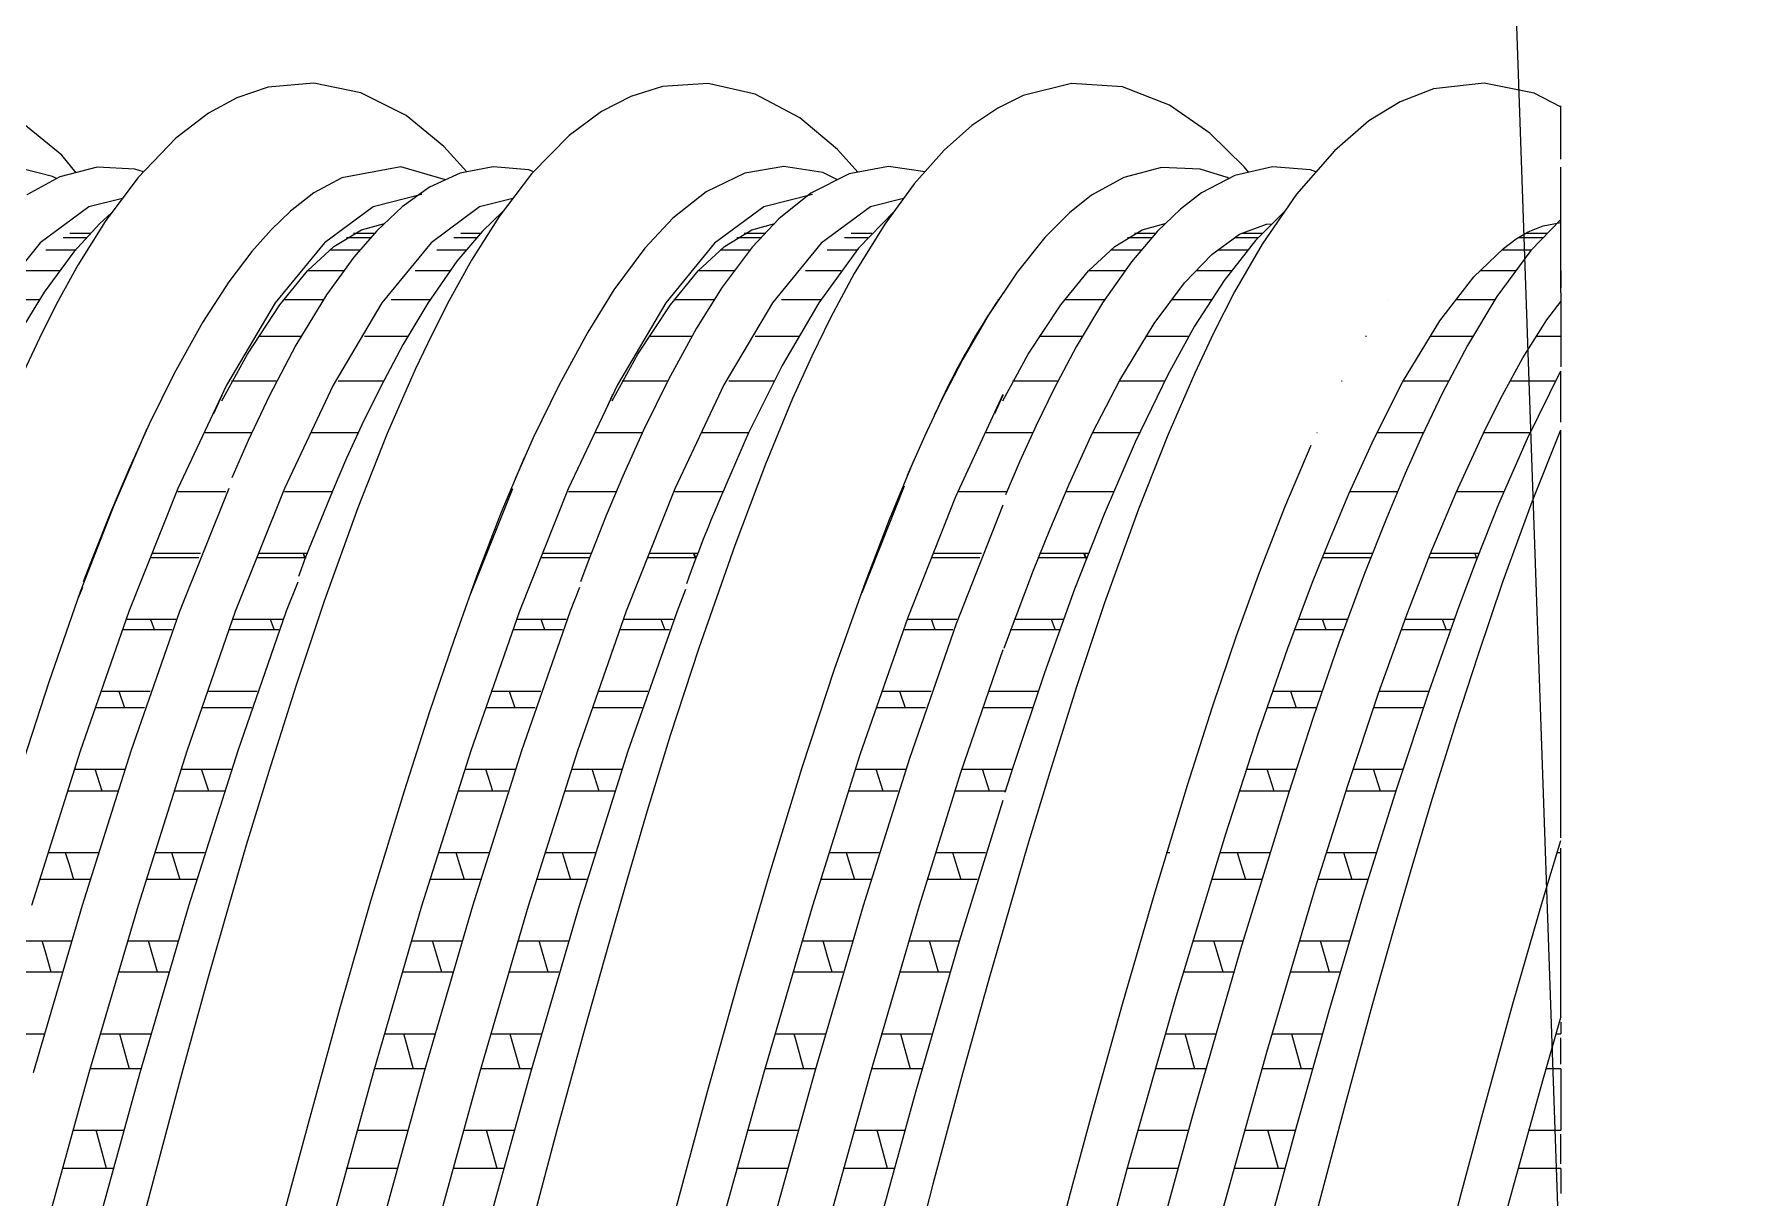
# Model space of a CAD drawing. Header units: millimetres. Extents: x 4229 to 8429, y -1187 to 1783.
# Drawn here: x 6172.61 to 6204.06, y -388.76 to -367.42 of the extents above; entities that cross this region are included whole.
import ezdxf

# ---------------------------------------------------------------- set-up
doc = ezdxf.new("R2010")
doc.units = ezdxf.units.MM

msp = doc.modelspace()

# ---------------------------------------------------------------- linework, layer by layer
at = {"linetype": 'Continuous', "lineweight": 5}
for p, q in [((6204.062, -489.592), (6198.134, -319.838)), ((6177.731, -368.316), (6176.894, -368.391)), ((6178.598, -368.491), (6177.731, -368.316)), ((6184.962, -368.321), (6184.124, -368.377)), ((6185.824, -368.516), (6184.962, -368.321)), ((6191.624, -368.325), (6190.743, -368.542)), ((6192.561, -368.386), (6191.624, -368.325)), ((6199.192, -368.315), (6198.266, -368.419)), ((6200.111, -368.501), (6199.192, -368.315)), ((6176.324, -368.582), (6175.801, -368.866)), ((6176.894, -368.391), (6176.324, -368.582)), ((6179.425, -368.911), (6178.598, -368.491)), ((6183.544, -368.559), (6183.009, -368.837)), ((6184.124, -368.377), (6183.544, -368.559)), ((6186.643, -368.953), (6185.824, -368.516)), ((6190.743, -368.542), (6190.274, -368.772)), ((6193.425, -368.717), (6192.561, -368.386)), ((6198.266, -368.419), (6197.654, -368.656)), ((6200.591, -368.75), (6200.111, -368.501)), ((6173.11, -369.635), (6172.083, -368.8)), ((6175.801, -368.866), (6175.205, -369.323)), ((6180.116, -369.476), (6179.425, -368.911)), ((6183.009, -368.837), (6182.416, -369.277)), ((6187.334, -369.53), (6186.643, -368.953)), ((6190.274, -368.772), (6189.798, -369.094)), ((6194.164, -369.23), (6193.425, -368.717)), ((6197.654, -368.656), (6197.079, -369.009)), ((6200.596, -369.712), (6200.596, -368.732)), ((6189.798, -369.094), (6189.289, -369.546)), ((6194.794, -369.849), (6194.164, -369.23)), ((6197.079, -369.009), (6196.446, -369.554)), ((6175.205, -369.323), (6174.505, -370.053)), ((6180.539, -369.944), (6180.116, -369.476)), ((6182.416, -369.277), (6181.725, -369.979)), ((6187.708, -369.95), (6187.334, -369.53)), ((6189.289, -369.546), (6188.744, -370.16)), ((6196.446, -369.554), (6195.754, -370.349)), ((6172.942, -370.026), (6172.266, -369.858)), ((6173.758, -369.859), (6173.073, -370.035)), ((6173.373, -369.958), (6173.11, -369.635)), ((6174.453, -369.892), (6173.758, -369.859)), ((6174.609, -369.945), (6174.453, -369.892)), ((6179.326, -369.85), (6178.247, -370.049)), ((6180.146, -370.091), (6179.326, -369.85)), ((6181.024, -369.85), (6180.415, -369.968)), ((6181.678, -369.907), (6181.024, -369.85)), ((6186.352, -369.847), (6185.636, -369.965)), ((6187.068, -369.957), (6186.352, -369.847)), ((6188.268, -369.847), (6187.551, -369.978)), ((6188.94, -369.939), (6188.268, -369.847)), ((6193.276, -369.861), (6192.584, -370.043)), ((6193.985, -369.892), (6193.276, -369.861)), ((6194.48, -370.048), (6193.985, -369.892)), ((6195.312, -369.853), (6194.622, -370.01)), ((6194.876, -369.952), (6194.794, -369.849)), ((6196.007, -369.907), (6195.312, -369.853)), ((6200.596, -370.459), (6200.596, -369.856)), ((6173.073, -370.035), (6172.473, -370.363)), ((6173.014, -370.067), (6172.942, -370.026)), ((6174.505, -370.053), (6173.907, -370.853)), ((6178.247, -370.049), (6177.735, -370.33)), ((6180.415, -369.968), (6179.857, -370.225)), ((6181.725, -369.979), (6181.131, -370.763)), ((6181.764, -369.94), (6181.678, -369.907)), ((6185.636, -369.965), (6184.925, -370.311)), ((6187.551, -369.978), (6186.845, -370.334)), ((6187.338, -370.086), (6187.068, -369.957)), ((6188.744, -370.16), (6188.204, -370.9)), ((6192.584, -370.043), (6191.994, -370.371)), ((6194.622, -370.01), (6194.013, -370.327)), ((6194.514, -370.066), (6194.48, -370.048)), ((6196.107, -369.944), (6196.007, -369.907)), ((6174.224, -370.429), (6173.607, -370.582)), ((6177.735, -370.33), (6177.303, -370.664)), ((6179.71, -370.358), (6178.819, -370.581)), ((6179.857, -370.225), (6179.354, -370.582)), ((6179.712, -370.359), (6179.71, -370.358)), ((6181.384, -370.428), (6180.773, -370.581)), ((6184.925, -370.311), (6184.318, -370.793)), ((6186.876, -370.358), (6185.985, -370.581)), ((6186.845, -370.334), (6186.259, -370.805)), ((6188.548, -370.429), (6187.939, -370.581)), ((6191.994, -370.371), (6191.59, -370.692)), ((6194.013, -370.327), (6193.622, -370.624)), ((6195.754, -370.349), (6195.122, -371.271)), ((6200.596, -370.869), (6200.596, -370.459)), ((6173.607, -370.582), (6172.716, -371.247)), ((6174.024, -370.696), (6173.807, -370.89)), ((6177.303, -370.664), (6176.95, -371.003)), ((6178.819, -370.581), (6177.928, -371.246)), ((6179.354, -370.582), (6178.886, -371.021)), ((6180.773, -370.581), (6179.882, -371.246)), ((6181.131, -370.763), (6180.627, -371.563)), ((6181.195, -370.677), (6180.828, -371.03)), ((6184.318, -370.793), (6183.803, -371.343)), ((6185.985, -370.581), (6185.082, -371.248)), ((6186.259, -370.805), (6185.772, -371.325)), ((6187.939, -370.581), (6187.036, -371.248)), ((6188.374, -370.667), (6187.719, -371.342)), ((6191.59, -370.692), (6191.138, -371.149)), ((6193.622, -370.624), (6193.201, -371.03)), ((6195.529, -370.67), (6195.001, -371.199)), ((6195.54, -370.661), (6195.529, -370.67)), ((6200.597, -370.817), (6200.049, -371.387)), ((6200.596, -372.159), (6200.596, -370.816)), ((6173.564, -371.151), (6173.137, -371.151)), ((6173.64, -371.074), (6173.26, -371.074)), ((6173.807, -370.89), (6173.334, -371.412)), ((6173.907, -370.853), (6173.407, -371.652)), ((6176.95, -371.003), (6176.594, -371.405)), ((6178.102, -371.31), (6178.605, -371.004)), ((6178.788, -371.151), (6178.332, -371.151)), ((6178.779, -371.151), (6178.364, -371.151)), ((6178.861, -371.074), (6178.463, -371.074)), ((6178.886, -371.021), (6178.466, -371.507)), ((6178.844, -371.074), (6178.489, -371.074)), ((6178.605, -371.004), (6179.026, -370.89)), ((6180.73, -371.151), (6180.303, -371.151)), ((6180.828, -371.03), (6180.357, -371.583)), ((6180.806, -371.074), (6180.426, -371.074)), ((6185.263, -371.31), (6185.766, -371.004)), ((6185.948, -371.151), (6185.492, -371.151)), ((6185.94, -371.151), (6185.524, -371.151)), ((6186.022, -371.074), (6185.624, -371.074)), ((6186.004, -371.074), (6185.65, -371.074)), ((6185.766, -371.004), (6186.187, -370.89)), ((6187.89, -371.151), (6187.464, -371.151)), ((6187.967, -371.074), (6187.586, -371.074)), ((6188.204, -370.9), (6187.644, -371.809)), ((6191.138, -371.149), (6190.629, -371.782)), ((6192.422, -371.31), (6192.925, -371.004)), ((6193.107, -371.151), (6192.651, -371.151)), ((6193.099, -371.151), (6192.683, -371.151)), ((6193.201, -371.03), (6192.725, -371.594)), ((6193.181, -371.074), (6192.783, -371.074)), ((6193.164, -371.074), (6192.809, -371.074)), ((6192.925, -371.004), (6193.346, -370.89)), ((6194.201, -371.456), (6194.709, -371.088)), ((6195.049, -371.151), (6194.623, -371.151)), ((6194.709, -371.088), (6195.2, -370.9)), ((6195.126, -371.074), (6194.745, -371.074)), ((6195.2, -370.9), (6195.304, -370.895)), ((6199.782, -371.173), (6200.002, -371.045)), ((6200.276, -371.151), (6199.82, -371.151)), ((6200.349, -371.074), (6199.951, -371.074)), ((6200.002, -371.045), (6200.273, -370.934)), ((6200.273, -370.934), (6200.598, -370.874)), ((6172.716, -371.247), (6171.825, -372.342)), ((6173.334, -371.412), (6172.791, -372.147)), ((6173.374, -371.38), (6172.821, -371.38)), ((6176.594, -371.405), (6176.174, -371.959)), ((6177.928, -371.246), (6177.025, -372.346)), ((6177.62, -371.76), (6178.102, -371.31)), ((6178.567, -371.38), (6178.022, -371.38)), ((6178.586, -371.38), (6178.028, -371.38)), ((6179.882, -371.246), (6178.979, -372.346)), ((6180.54, -371.38), (6179.987, -371.38)), ((6183.803, -371.343), (6183.236, -372.107)), ((6185.082, -371.248), (6184.19, -372.344)), ((6184.78, -371.76), (6185.263, -371.31)), ((6185.728, -371.38), (6185.182, -371.38)), ((6185.747, -371.38), (6185.188, -371.38)), ((6185.772, -371.325), (6185.222, -372.06)), ((6187.036, -371.248), (6186.145, -372.344)), ((6187.719, -371.342), (6186.991, -372.342)), ((6187.7, -371.38), (6187.147, -371.38)), ((6191.939, -371.76), (6192.422, -371.31)), ((6192.887, -371.38), (6192.341, -371.38)), ((6192.906, -371.38), (6192.347, -371.38)), ((6193.699, -371.98), (6194.201, -371.456)), ((6194.859, -371.38), (6194.306, -371.38)), ((6195.001, -371.199), (6194.424, -371.933)), ((6195.122, -371.271), (6194.618, -372.145)), ((6199.002, -371.868), (6199.546, -371.345)), ((6200.049, -371.387), (6199.428, -372.231)), ((6200.055, -371.38), (6199.51, -371.38)), ((6199.546, -371.345), (6199.782, -371.173)), ((6173.075, -371.76), (6172.425, -371.76)), ((6173.407, -371.652), (6173.01, -372.376)), ((6177.111, -372.381), (6177.62, -371.76)), ((6178.289, -371.76), (6177.62, -371.76)), ((6178.286, -371.76), (6177.627, -371.76)), ((6178.466, -371.507), (6177.965, -372.198)), ((6180.241, -371.76), (6179.591, -371.76)), ((6180.357, -371.583), (6179.825, -372.35)), ((6180.627, -371.563), (6180.217, -372.3)), ((6184.271, -372.381), (6184.78, -371.76)), ((6185.449, -371.76), (6184.781, -371.76)), ((6185.447, -371.76), (6184.787, -371.76)), ((6187.401, -371.76), (6186.751, -371.76)), ((6190.629, -371.782), (6190.096, -372.578)), ((6191.43, -372.381), (6191.939, -371.76)), ((6192.608, -371.76), (6191.94, -371.76)), ((6192.606, -371.76), (6191.946, -371.76)), ((6192.725, -371.594), (6192.196, -372.346)), ((6194.56, -371.76), (6193.91, -371.76)), ((6199.775, -371.76), (6199.115, -371.76)), ((6200.596, -371.76), (6200.596, -372.071)), ((6176.174, -371.959), (6175.693, -372.702)), ((6185.222, -372.06), (6184.751, -372.81)), ((6187.644, -371.809), (6187.207, -372.621)), ((6193.142, -372.725), (6193.699, -371.98)), ((6194.424, -371.933), (6193.882, -372.772)), ((6198.379, -372.675), (6199.002, -371.868)), ((6172.709, -372.289), (6171.983, -372.289)), ((6172.791, -372.147), (6172.215, -373.088)), ((6173.01, -372.376), (6172.703, -372.991)), ((6175.959, -372.289), (6175.958, -372.289)), ((6176.045, -372.166), (6176.045, -372.162)), ((6177.025, -372.346), (6176.133, -373.854)), ((6176.514, -373.283), (6177.111, -372.381)), ((6177.917, -372.289), (6177.186, -372.289)), ((6177.905, -372.289), (6177.189, -372.289)), ((6177.965, -372.198), (6177.405, -373.119)), ((6178.979, -372.346), (6178.087, -373.854)), ((6179.875, -372.289), (6179.149, -372.289)), ((6179.825, -372.35), (6179.366, -373.117)), ((6180.217, -372.3), (6179.894, -372.933)), ((6183.236, -372.107), (6182.755, -372.88)), ((6183.12, -372.289), (6183.118, -372.289)), ((6183.206, -372.166), (6183.206, -372.162)), ((6184.19, -372.344), (6183.299, -373.851)), ((6183.675, -373.283), (6184.271, -372.381)), ((6185.077, -372.289), (6184.347, -372.289)), ((6185.066, -372.289), (6184.349, -372.289)), ((6186.145, -372.344), (6185.253, -373.851)), ((6187.035, -372.289), (6186.309, -372.289)), ((6186.991, -372.342), (6186.318, -373.491)), ((6190.279, -372.289), (6190.277, -372.289)), ((6190.365, -372.166), (6190.365, -372.162)), ((6190.834, -373.283), (6191.43, -372.381)), ((6192.237, -372.289), (6191.506, -372.289)), ((6192.225, -372.289), (6191.508, -372.289)), ((6192.196, -372.346), (6191.713, -373.15)), ((6194.195, -372.289), (6193.468, -372.289)), ((6194.618, -372.145), (6194.231, -372.903)), ((6197.447, -372.289), (6197.446, -372.289)), ((6199.393, -372.289), (6198.677, -372.289)), ((6199.428, -372.231), (6198.886, -373.127)), ((6200.345, -372.656), (6200.606, -372.311)), ((6200.596, -372.159), (6200.596, -372.308)), ((6200.596, -372.315), (6200.596, -372.963)), ((6175.693, -372.702), (6175.172, -373.64)), ((6187.207, -372.621), (6186.863, -373.324)), ((6190.096, -372.578), (6189.632, -373.38)), ((6192.512, -373.762), (6193.142, -372.725)), ((6197.698, -373.802), (6198.379, -372.675)), ((6199.903, -373.356), (6200.345, -372.656)), ((6172.703, -372.991), (6172.411, -373.616)), ((6177.497, -372.963), (6176.716, -372.963)), ((6177.506, -372.963), (6176.725, -372.963)), ((6179.108, -372.963), (6178.663, -372.963)), ((6179.458, -372.963), (6178.678, -372.963)), ((6179.894, -372.933), (6179.593, -373.566)), ((6182.755, -372.88), (6182.229, -373.847)), ((6184.658, -372.963), (6183.877, -372.963)), ((6184.666, -372.963), (6183.886, -372.963)), ((6184.751, -372.81), (6184.234, -373.748)), ((6186.268, -372.963), (6185.824, -372.963)), ((6186.618, -372.963), (6185.838, -372.963)), ((6189.866, -372.963), (6189.849, -372.963)), ((6191.817, -372.963), (6191.036, -372.963)), ((6191.825, -372.963), (6191.045, -372.963)), ((6193.428, -372.963), (6192.983, -372.963)), ((6193.777, -372.963), (6192.997, -372.963)), ((6193.882, -372.772), (6193.391, -373.664)), ((6194.231, -372.903), (6193.888, -373.636)), ((6197.035, -372.963), (6197.018, -372.963)), ((6198.985, -372.963), (6198.204, -372.963)), ((6200.596, -372.963), (6200.151, -372.963)), ((6200.596, -372.963), (6200.596, -373.515)), ((6176.045, -374.144), (6176.514, -373.283)), ((6177.405, -373.119), (6176.922, -374.044)), ((6179.366, -373.117), (6178.96, -373.877)), ((6183.206, -374.144), (6183.675, -373.283)), ((6186.863, -373.324), (6186.512, -374.101)), ((6190.365, -374.144), (6190.834, -373.283)), ((6191.713, -373.15), (6191.306, -373.913)), ((6198.886, -373.127), (6198.431, -373.997)), ((6199.527, -374.037), (6199.903, -373.356)), ((6175.172, -373.64), (6174.715, -374.571)), ((6179.593, -373.566), (6179.079, -374.74)), ((6186.318, -373.491), (6185.704, -374.731)), ((6189.632, -373.38), (6189.244, -374.13)), ((6193.391, -373.664), (6192.794, -374.901)), ((6193.888, -373.636), (6193.395, -374.77)), ((6200.592, -373.597), (6199.979, -374.841)), ((6200.596, -374.533), (6200.596, -373.599)), ((6176.133, -373.854), (6175.242, -375.747)), ((6177.057, -373.779), (6176.224, -373.779)), ((6177.059, -373.779), (6176.244, -373.779)), ((6178.087, -373.854), (6177.196, -375.747)), ((6179.014, -373.779), (6178.182, -373.779)), ((6179.016, -373.779), (6178.184, -373.779)), ((6178.96, -373.877), (6178.616, -374.58)), ((6182.229, -373.847), (6181.757, -374.821)), ((6183.299, -373.851), (6182.396, -375.753)), ((6184.218, -373.779), (6183.384, -373.779)), ((6184.219, -373.779), (6183.404, -373.779)), ((6184.234, -373.748), (6183.776, -374.681)), ((6185.253, -373.851), (6184.35, -375.753)), ((6186.175, -373.779), (6185.342, -373.779)), ((6186.177, -373.779), (6185.344, -373.779)), ((6191.377, -373.779), (6190.543, -373.779)), ((6191.378, -373.779), (6190.564, -373.779)), ((6191.306, -373.913), (6190.976, -374.593)), ((6192.013, -374.727), (6192.512, -373.762)), ((6193.334, -373.779), (6192.501, -373.779)), ((6193.336, -373.779), (6192.503, -373.779)), ((6196.591, -373.779), (6196.578, -373.779)), ((6197.17, -374.844), (6197.698, -373.802)), ((6198.545, -373.779), (6197.712, -373.779)), ((6200.503, -373.779), (6199.67, -373.779)), ((6176.045, -374.046), (6175.892, -374.377)), ((6176.045, -374.026), (6176.045, -374.046)), ((6176.922, -374.044), (6176.531, -374.869)), ((6183.206, -374.046), (6183.053, -374.377)), ((6183.206, -374.026), (6183.206, -374.046)), ((6186.512, -374.101), (6186.017, -375.302)), ((6189.244, -374.13), (6188.929, -374.793)), ((6190.365, -374.026), (6189.497, -375.902)), ((6190.365, -374.046), (6190.212, -374.377)), ((6190.365, -374.026), (6190.365, -374.046)), ((6198.431, -373.997), (6198.053, -374.789)), ((6199.215, -374.657), (6199.527, -374.037)), ((6174.715, -374.571), (6174.335, -375.412)), ((6178.616, -374.58), (6178.334, -375.195)), ((6190.976, -374.593), (6190.681, -375.245)), ((6174.057, -376.083), (6174.679, -374.651)), ((6174.64, -374.73), (6174.638, -374.73)), ((6176.593, -374.73), (6175.74, -374.73)), ((6176.594, -374.73), (6176.045, -374.73)), ((6176.531, -374.869), (6176.228, -375.552)), ((6178.557, -374.73), (6177.692, -374.73)), ((6178.546, -374.73), (6177.693, -374.73)), ((6179.079, -374.74), (6178.538, -376.105)), ((6181.757, -374.821), (6181.429, -375.56)), ((6181.801, -374.73), (6181.799, -374.73)), ((6183.753, -374.73), (6182.9, -374.73)), ((6183.755, -374.73), (6183.206, -374.73)), ((6183.776, -374.681), (6183.398, -375.521)), ((6185.717, -374.73), (6184.852, -374.73)), ((6185.706, -374.73), (6184.853, -374.73)), ((6185.704, -374.731), (6185.308, -375.645)), ((6188.929, -374.793), (6188.613, -375.51)), ((6188.96, -374.73), (6188.958, -374.73)), ((6190.913, -374.73), (6190.06, -374.73)), ((6190.914, -374.73), (6190.365, -374.73)), ((6191.581, -375.667), (6192.013, -374.727)), ((6192.877, -374.73), (6192.011, -374.73)), ((6192.865, -374.73), (6192.013, -374.73)), ((6192.794, -374.901), (6192.225, -376.218)), ((6193.395, -374.77), (6192.855, -376.13)), ((6196.128, -374.73), (6196.126, -374.73)), ((6196.712, -375.85), (6197.17, -374.844)), ((6198.081, -374.73), (6197.228, -374.73)), ((6198.053, -374.789), (6197.746, -375.477)), ((6198.679, -375.82), (6199.215, -374.657)), ((6200.034, -374.73), (6199.181, -374.73)), ((6199.979, -374.841), (6199.458, -376.034)), ((6200.595, -374.677), (6200.071, -375.98)), ((6200.596, -374.73), (6200.574, -374.73)), ((6200.596, -382.155), (6200.596, -374.678)), ((6178.334, -375.195), (6178.085, -375.767)), ((6181.168, -376.197), (6181.598, -375.179)), ((6188.288, -376.319), (6188.739, -375.223)), ((6190.681, -375.245), (6190.418, -375.867)), ((6195.54, -376.09), (6196.023, -374.956)), ((6174.335, -375.412), (6174.023, -376.145)), ((6183.398, -375.521), (6183.093, -376.246)), ((6186.017, -375.302), (6185.451, -376.793)), ((6197.746, -375.477), (6197.406, -376.283)), ((6175.242, -375.747), (6174.339, -378.003)), ((6176.116, -375.813), (6175.241, -375.813)), ((6176.173, -375.747), (6175.27, -378.003)), ((6176.122, -375.813), (6176.045, -375.813)), ((6177.196, -375.747), (6176.293, -378.003)), ((6178.067, -375.813), (6177.194, -375.813)), ((6178.081, -375.813), (6177.2, -375.813)), ((6178.085, -375.767), (6177.583, -377.008)), ((6181.373, -375.753), (6180.607, -377.683)), ((6182.396, -375.753), (6181.505, -378)), ((6183.277, -375.813), (6182.401, -375.813)), ((6183.282, -375.813), (6183.206, -375.813)), ((6184.35, -375.753), (6183.459, -378)), ((6185.227, -375.813), (6184.355, -375.813)), ((6185.241, -375.813), (6184.36, -375.813)), ((6188.557, -375.706), (6187.779, -377.664)), ((6190.436, -375.813), (6189.56, -375.813)), ((6190.441, -375.813), (6190.365, -375.813)), ((6191.227, -376.505), (6191.581, -375.667)), ((6192.386, -375.813), (6191.514, -375.813)), ((6192.4, -375.813), (6191.519, -375.813)), ((6196.342, -376.726), (6196.712, -375.85)), ((6197.604, -375.813), (6196.729, -375.813)), ((6198.204, -376.954), (6198.679, -375.82)), ((6199.555, -375.813), (6198.682, -375.813)), ((6173.457, -377.638), (6174.057, -376.083)), ((6174.023, -376.145), (6173.672, -377.02)), ((6178.538, -376.105), (6177.924, -377.818)), ((6189.497, -375.902), (6188.626, -378.115)), ((6190.365, -376.054), (6189.514, -378.232)), ((6192.855, -376.13), (6192.232, -377.849)), ((6195.078, -377.273), (6195.54, -376.09)), ((6199.458, -376.034), (6199.044, -377.071)), ((6200.071, -375.98), (6199.537, -377.449)), ((6180.723, -377.357), (6181.168, -376.197)), ((6183.093, -376.246), (6182.755, -377.099)), ((6187.848, -377.468), (6188.288, -376.319)), ((6190.929, -377.248), (6191.227, -376.505)), ((6192.225, -376.218), (6191.683, -377.595)), ((6197.406, -376.283), (6197, -377.309)), ((6185.451, -376.793), (6184.792, -378.676)), ((6196.046, -377.47), (6196.342, -376.726)), ((6173.672, -377.02), (6173.506, -377.458)), ((6175.626, -377.019), (6174.737, -377.019)), ((6174.769, -376.938), (6175.658, -376.938)), ((6177.577, -377.019), (6176.691, -377.019)), ((6177.59, -377.019), (6176.701, -377.019)), ((6176.722, -376.938), (6177.609, -376.938)), ((6176.734, -376.938), (6177.622, -376.938)), ((6177.583, -377.008), (6177.452, -377.364)), ((6177.572, -377.031), (6177.535, -376.938)), ((6177.583, -377.038), (6177.544, -376.938)), ((6182.787, -377.019), (6181.898, -377.019)), ((6181.93, -376.938), (6182.819, -376.938)), ((6182.755, -377.099), (6182.621, -377.461)), ((6184.737, -377.019), (6183.851, -377.019)), ((6184.751, -377.019), (6183.862, -377.019)), ((6183.883, -376.938), (6184.769, -376.938)), ((6183.894, -376.938), (6184.783, -376.938)), ((6184.732, -377.031), (6184.696, -376.938)), ((6184.743, -377.038), (6184.705, -376.938)), ((6189.946, -377.019), (6189.057, -377.019)), ((6189.089, -376.938), (6189.978, -376.938)), ((6191.896, -377.019), (6191.01, -377.019)), ((6191.91, -377.019), (6191.021, -377.019)), ((6191.042, -376.938), (6191.928, -376.938)), ((6191.053, -376.938), (6191.942, -376.938)), ((6191.891, -377.031), (6191.855, -376.938)), ((6191.902, -377.038), (6191.864, -376.938)), ((6197.115, -377.019), (6196.225, -377.019)), ((6196.258, -376.938), (6197.147, -376.938)), ((6197.76, -378.099), (6198.204, -376.954)), ((6199.065, -377.019), (6198.179, -377.019)), ((6198.21, -376.938), (6199.097, -376.938)), ((6199.044, -377.071), (6198.721, -377.933)), ((6199.06, -377.031), (6199.023, -376.938)), ((6180.306, -378.53), (6180.723, -377.357)), ((6190.45, -378.514), (6190.929, -377.248)), ((6194.651, -378.45), (6195.078, -377.273)), ((6197, -377.309), (6196.53, -378.577)), ((6199.537, -377.449), (6199.074, -378.812)), ((6172.877, -379.293), (6173.457, -377.638)), ((6173.492, -377.563), (6173.42, -377.742)), ((6177.438, -377.47), (6177.228, -378)), ((6182.607, -377.567), (6182.436, -378)), ((6184.551, -377.6), (6184.394, -377.996)), ((6187.281, -379.062), (6187.848, -377.468)), ((6191.683, -377.595), (6191.129, -379.127)), ((6195.594, -378.677), (6196.046, -377.47)), ((6174.339, -378.003), (6173.448, -380.565)), ((6175.27, -378.003), (6174.379, -380.565)), ((6176.293, -378.003), (6175.402, -380.565)), ((6177.228, -378), (6176.337, -380.562)), ((6177.924, -377.818), (6177.403, -379.376)), ((6181.505, -378), (6180.613, -380.562)), ((6182.436, -378), (6181.544, -380.562)), ((6183.459, -378), (6182.567, -380.562)), ((6184.394, -377.996), (6183.491, -380.569)), ((6192.232, -377.849), (6191.713, -379.402)), ((6198.721, -377.933), (6198.178, -379.473)), ((6175.13, -378.341), (6174.231, -378.341)), ((6174.305, -378.144), (6175.202, -378.144)), ((6174.766, -378.216), (6174.739, -378.144)), ((6174.81, -378.341), (6174.766, -378.216)), ((6177.089, -378.341), (6176.185, -378.341)), ((6177.094, -378.341), (6176.196, -378.341)), ((6176.256, -378.144), (6177.159, -378.144)), ((6176.27, -378.144), (6177.165, -378.144)), ((6176.934, -378.144), (6177.007, -378.341)), ((6176.934, -378.144), (6177.008, -378.341)), ((6182.29, -378.341), (6181.392, -378.341)), ((6181.465, -378.144), (6182.363, -378.144)), ((6181.927, -378.216), (6181.9, -378.144)), ((6181.97, -378.341), (6181.927, -378.216)), ((6184.25, -378.341), (6183.345, -378.341)), ((6184.254, -378.341), (6183.356, -378.341)), ((6183.416, -378.144), (6184.319, -378.144)), ((6183.431, -378.144), (6184.325, -378.144)), ((6184.094, -378.144), (6184.167, -378.341)), ((6184.095, -378.144), (6184.169, -378.341)), ((6188.626, -378.115), (6187.745, -380.636)), ((6189.449, -378.341), (6188.551, -378.341)), ((6188.624, -378.144), (6189.522, -378.144)), ((6189.514, -378.232), (6188.655, -380.701)), ((6189.086, -378.216), (6189.059, -378.144)), ((6189.129, -378.341), (6189.086, -378.216)), ((6191.409, -378.341), (6190.504, -378.341)), ((6191.413, -378.341), (6190.515, -378.341)), ((6190.575, -378.144), (6191.478, -378.144)), ((6190.59, -378.144), (6191.484, -378.144)), ((6191.253, -378.144), (6191.326, -378.341)), ((6191.254, -378.144), (6191.328, -378.341)), ((6196.618, -378.341), (6195.719, -378.341)), ((6195.793, -378.144), (6196.691, -378.144)), ((6196.254, -378.216), (6196.228, -378.144)), ((6196.298, -378.341), (6196.254, -378.216)), ((6197.256, -379.5), (6197.76, -378.099)), ((6198.577, -378.341), (6197.673, -378.341)), ((6197.744, -378.144), (6198.647, -378.144)), ((6198.422, -378.144), (6198.497, -378.341)), ((6176.045, -378.706), (6176.045, -378.721)), ((6179.862, -379.841), (6180.306, -378.53)), ((6183.206, -378.706), (6183.206, -378.721)), ((6184.792, -378.676), (6184.27, -380.282)), ((6190.365, -378.706), (6189.592, -380.963)), ((6190.365, -378.706), (6190.365, -378.721)), ((6190.393, -378.675), (6190.45, -378.514)), ((6194.21, -379.752), (6194.651, -378.45)), ((6195.055, -380.227), (6195.594, -378.677)), ((6196.53, -378.577), (6196.057, -379.948)), ((6199.074, -378.812), (6198.673, -380.046)), ((6172.265, -381.197), (6172.877, -379.293)), ((6186.688, -380.863), (6187.281, -379.062)), ((6191.129, -379.127), (6190.549, -380.868)), ((6173.831, -379.467), (6174.735, -379.467)), ((6174.155, -379.467), (6174.259, -379.772)), ((6175.78, -379.467), (6176.692, -379.467)), ((6176.045, -379.467), (6176.696, -379.467)), ((6177.403, -379.376), (6176.908, -380.937)), ((6180.991, -379.467), (6181.896, -379.467)), ((6181.315, -379.467), (6181.419, -379.772)), ((6182.941, -379.467), (6183.853, -379.467)), ((6183.206, -379.467), (6183.857, -379.467)), ((6188.151, -379.467), (6189.055, -379.467)), ((6188.474, -379.467), (6188.578, -379.772)), ((6190.1, -379.467), (6191.012, -379.467)), ((6190.365, -379.467), (6191.016, -379.467)), ((6191.713, -379.402), (6191.229, -380.949)), ((6195.319, -379.467), (6196.223, -379.467)), ((6195.643, -379.467), (6195.747, -379.772)), ((6196.693, -381.194), (6197.256, -379.5)), ((6197.268, -379.467), (6198.18, -379.467)), ((6198.178, -379.473), (6197.591, -381.24)), ((6174.63, -379.772), (6173.725, -379.772)), ((6176.591, -379.772), (6175.678, -379.772)), ((6176.595, -379.772), (6176.045, -379.772)), ((6179.394, -381.296), (6179.862, -379.841)), ((6181.791, -379.772), (6180.886, -379.772)), ((6183.751, -379.772), (6182.838, -379.772)), ((6183.755, -379.772), (6183.206, -379.772)), ((6188.95, -379.772), (6188.045, -379.772)), ((6190.91, -379.772), (6189.997, -379.772)), ((6190.914, -379.772), (6190.365, -379.772)), ((6193.753, -381.19), (6194.21, -379.752)), ((6196.118, -379.772), (6195.213, -379.772)), ((6196.057, -379.948), (6195.604, -381.344)), ((6198.079, -379.772), (6197.166, -379.772)), ((6184.27, -380.282), (6183.826, -381.723)), ((6194.455, -382.083), (6195.055, -380.227)), ((6198.673, -380.046), (6198.235, -381.451)), ((6173.448, -380.565), (6172.556, -383.399)), ((6174.379, -380.565), (6173.487, -383.399)), ((6175.402, -380.565), (6174.51, -383.399)), ((6176.337, -380.562), (6175.434, -383.407)), ((6180.613, -380.562), (6179.71, -383.407)), ((6181.544, -380.562), (6180.641, -383.407)), ((6182.567, -380.562), (6181.665, -383.407)), ((6183.491, -380.569), (6182.599, -383.403)), ((6173.35, -380.897), (6174.261, -380.897)), ((6173.854, -381.302), (6173.724, -380.897)), ((6175.303, -380.897), (6176.217, -380.897)), ((6175.805, -381.302), (6175.676, -380.897)), ((6176.045, -380.897), (6176.22, -380.897)), ((6180.511, -380.897), (6181.422, -380.897)), ((6181.014, -381.302), (6180.885, -380.897)), ((6182.464, -380.897), (6183.377, -380.897)), ((6182.966, -381.302), (6182.836, -380.897)), ((6183.206, -380.897), (6183.381, -380.897)), ((6186.094, -382.803), (6186.688, -380.863)), ((6187.745, -380.636), (6186.876, -383.403)), ((6187.67, -380.897), (6188.581, -380.897)), ((6188.655, -380.701), (6187.807, -383.403)), ((6188.173, -381.302), (6188.044, -380.897)), ((6189.623, -380.897), (6190.536, -380.897)), ((6190.125, -381.302), (6189.995, -380.897)), ((6190.365, -380.897), (6190.54, -380.897)), ((6190.549, -380.868), (6190.406, -381.325)), ((6194.839, -380.897), (6195.749, -380.897)), ((6195.342, -381.302), (6195.213, -380.897)), ((6196.792, -380.897), (6197.705, -380.897)), ((6197.293, -381.302), (6197.164, -380.897)), ((6176.908, -380.937), (6176.495, -382.293)), ((6189.592, -380.963), (6188.83, -383.403)), ((6191.229, -380.949), (6190.822, -382.299)), ((6193.139, -383.207), (6193.753, -381.19)), ((6196.097, -383.086), (6196.693, -381.194)), ((6174.13, -381.302), (6173.22, -381.302)), ((6176.083, -381.302), (6175.171, -381.302)), ((6176.093, -381.302), (6176.045, -381.302)), ((6178.78, -383.31), (6179.394, -381.296)), ((6181.291, -381.302), (6180.38, -381.302)), ((6183.244, -381.302), (6182.331, -381.302)), ((6183.254, -381.302), (6183.206, -381.302)), ((6188.45, -381.302), (6187.539, -381.302)), ((6190.403, -381.302), (6189.49, -381.302)), ((6190.365, -381.47), (6189.567, -384.057)), ((6190.413, -381.302), (6190.365, -381.302)), ((6195.618, -381.302), (6194.708, -381.302)), ((6195.604, -381.344), (6194.728, -384.196)), ((6197.571, -381.302), (6196.659, -381.302)), ((6197.591, -381.24), (6196.97, -383.221)), ((6198.235, -381.451), (6197.864, -382.688)), ((6183.826, -381.723), (6183.47, -382.936)), ((6193.546, -385.074), (6194.455, -382.083)), ((6172.863, -382.427), (6173.783, -382.427)), ((6173.174, -382.427), (6173.244, -382.647)), ((6174.817, -382.427), (6175.731, -382.427)), ((6175.125, -382.427), (6175.155, -382.523)), ((6176.495, -382.293), (6176.16, -383.436)), ((6180.023, -382.427), (6180.944, -382.427)), ((6180.334, -382.427), (6180.405, -382.647)), ((6181.977, -382.427), (6182.891, -382.427)), ((6182.285, -382.427), (6182.316, -382.523)), ((6187.182, -382.427), (6188.103, -382.427)), ((6187.493, -382.427), (6187.564, -382.647)), ((6189.136, -382.427), (6190.05, -382.427)), ((6189.444, -382.427), (6189.475, -382.523)), ((6190.822, -382.299), (6190.488, -383.438)), ((6193.365, -382.427), (6193.428, -382.427)), ((6194.351, -382.427), (6195.271, -382.427)), ((6194.662, -382.427), (6194.733, -382.647)), ((6196.305, -382.427), (6197.219, -382.427)), ((6196.613, -382.427), (6196.643, -382.523)), ((6200.263, -383.317), (6200.602, -382.202)), ((6200.533, -382.427), (6200.596, -382.427)), ((6200.596, -385.436), (6200.596, -382.345)), ((6173.244, -382.647), (6173.326, -382.922)), ((6175.155, -382.523), (6175.277, -382.922)), ((6180.405, -382.647), (6180.487, -382.922)), ((6182.316, -382.523), (6182.438, -382.922)), ((6187.564, -382.647), (6187.646, -382.922)), ((6189.475, -382.523), (6189.597, -382.922)), ((6194.733, -382.647), (6194.814, -382.922)), ((6196.643, -382.523), (6196.765, -382.922)), ((6197.864, -382.688), (6197.535, -383.82)), ((6173.631, -382.922), (6172.712, -382.922)), ((6175.576, -382.922), (6174.661, -382.922)), ((6180.792, -382.922), (6179.873, -382.922)), ((6182.736, -382.922), (6181.822, -382.922)), ((6183.47, -382.936), (6183.135, -384.109)), ((6185.523, -384.778), (6186.094, -382.803)), ((6187.951, -382.922), (6187.032, -382.922)), ((6189.895, -382.922), (6188.981, -382.922)), ((6195.119, -382.922), (6194.2, -382.922)), ((6195.206, -386.086), (6196.097, -383.086)), ((6197.064, -382.922), (6196.149, -382.922)), ((6173.487, -383.399), (6172.584, -386.468)), ((6174.51, -383.399), (6173.607, -386.468)), ((6175.434, -383.407), (6174.542, -386.464)), ((6178.21, -385.292), (6178.78, -383.31)), ((6179.71, -383.407), (6178.819, -386.464)), ((6180.641, -383.407), (6179.75, -386.464)), ((6181.665, -383.407), (6180.773, -386.464)), ((6182.599, -383.403), (6181.708, -386.459)), ((6186.876, -383.403), (6185.985, -386.459)), ((6187.807, -383.403), (6186.916, -386.459)), ((6188.83, -383.403), (6187.939, -386.459)), ((6192.559, -385.206), (6193.139, -383.207)), ((6196.97, -383.221), (6196.345, -385.334)), ((6199.72, -385.202), (6200.263, -383.317)), ((6176.16, -383.436), (6175.778, -384.776)), ((6190.488, -383.438), (6190.107, -384.769)), ((6172.37, -384.047), (6173.285, -384.047)), ((6172.822, -384.287), (6172.75, -384.047)), ((6174.324, -384.047), (6175.238, -384.047)), ((6174.868, -384.621), (6174.703, -384.047)), ((6179.53, -384.047), (6180.446, -384.047)), ((6179.983, -384.287), (6179.91, -384.047)), ((6181.484, -384.047), (6182.398, -384.047)), ((6182.029, -384.621), (6181.863, -384.047)), ((6186.69, -384.047), (6187.605, -384.047)), ((6187.142, -384.287), (6187.07, -384.047)), ((6188.643, -384.047), (6189.557, -384.047)), ((6189.567, -384.057), (6188.763, -386.817)), ((6189.188, -384.621), (6189.022, -384.047)), ((6193.858, -384.047), (6194.774, -384.047)), ((6194.31, -384.287), (6194.238, -384.047)), ((6195.812, -384.047), (6196.726, -384.047)), ((6196.356, -384.621), (6196.191, -384.047)), ((6197.535, -383.82), (6197.134, -385.244)), ((6172.918, -384.621), (6172.822, -384.287)), ((6180.078, -384.621), (6179.983, -384.287)), ((6183.135, -384.109), (6182.709, -385.627)), ((6187.237, -384.621), (6187.142, -384.287)), ((6194.728, -384.196), (6193.847, -387.249)), ((6194.406, -384.621), (6194.31, -384.287)), ((6173.117, -384.621), (6172.195, -384.621)), ((6175.068, -384.621), (6174.153, -384.621)), ((6180.277, -384.621), (6179.356, -384.621)), ((6182.228, -384.621), (6181.313, -384.621)), ((6187.436, -384.621), (6186.515, -384.621)), ((6189.387, -384.621), (6188.473, -384.621)), ((6194.605, -384.621), (6193.683, -384.621)), ((6196.556, -384.621), (6195.641, -384.621)), ((6175.778, -384.776), (6175.313, -386.473)), ((6184.947, -386.833), (6185.523, -384.778)), ((6190.107, -384.769), (6189.636, -386.46)), ((6177.647, -387.345), (6178.21, -385.292)), ((6191.985, -387.269), (6192.559, -385.206)), ((6192.649, -388.223), (6193.546, -385.074)), ((6197.134, -385.244), (6196.65, -387.024)), ((6199.151, -387.275), (6199.72, -385.202)), ((6182.709, -385.627), (6182.191, -387.519)), ((6196.345, -385.334), (6195.723, -387.551)), ((6200.28, -386.563), (6200.6, -385.449)), ((6200.596, -385.436), (6200.596, -385.449)), ((6200.596, -385.539), (6200.596, -385.747)), ((6171.866, -385.747), (6172.792, -385.747)), ((6173.818, -385.747), (6174.741, -385.747)), ((6174.17, -385.747), (6174.349, -386.39)), ((6179.027, -385.747), (6179.953, -385.747)), ((6179.375, -385.747), (6179.399, -385.828)), ((6179.399, -385.828), (6179.556, -386.39)), ((6180.979, -385.747), (6181.902, -385.747)), ((6181.33, -385.747), (6181.51, -386.39)), ((6186.186, -385.747), (6187.112, -385.747)), ((6186.534, -385.747), (6186.559, -385.828)), ((6186.559, -385.828), (6186.715, -386.39)), ((6188.138, -385.747), (6189.061, -385.747)), ((6188.489, -385.747), (6188.669, -386.39)), ((6193.354, -385.747), (6194.28, -385.747)), ((6193.703, -385.747), (6193.727, -385.828)), ((6193.727, -385.828), (6193.884, -386.39)), ((6195.306, -385.747), (6196.229, -385.747)), ((6195.658, -385.747), (6195.837, -386.39)), ((6200.515, -385.747), (6200.596, -385.747)), ((6200.596, -386.307), (6200.596, -385.822)), ((6194.332, -389.215), (6195.206, -386.086)), ((6173.607, -386.468), (6172.716, -389.695)), ((6174.56, -386.39), (6173.633, -386.39)), ((6174.542, -386.464), (6173.651, -389.691)), ((6175.313, -386.473), (6174.761, -388.535)), ((6178.819, -386.464), (6177.928, -389.691)), ((6179.767, -386.39), (6178.843, -386.39)), ((6179.75, -386.464), (6178.859, -389.691)), ((6180.773, -386.464), (6179.882, -389.691)), ((6181.721, -386.39), (6180.793, -386.39)), ((6181.708, -386.459), (6180.805, -389.7)), ((6185.985, -386.459), (6185.082, -389.7)), ((6186.926, -386.39), (6186.002, -386.39)), ((6186.916, -386.459), (6186.013, -389.7)), ((6187.939, -386.459), (6187.036, -389.7)), ((6188.88, -386.39), (6187.952, -386.39)), ((6189.636, -386.46), (6189.085, -388.51)), ((6194.094, -386.39), (6193.171, -386.39)), ((6196.049, -386.39), (6195.121, -386.39)), ((6199.747, -388.478), (6200.28, -386.563)), ((6200.596, -386.39), (6200.329, -386.39)), ((6200.596, -386.39), (6200.596, -387.516)), ((6184.308, -389.189), (6184.947, -386.833)), ((6188.763, -386.817), (6187.971, -389.695)), ((6196.65, -387.024), (6196.092, -389.116)), ((6173.318, -387.516), (6174.244, -387.516)), ((6173.932, -388.218), (6173.74, -387.516)), ((6177.27, -388.746), (6177.647, -387.345)), ((6178.523, -387.516), (6179.446, -387.516)), ((6180.479, -387.516), (6181.405, -387.516)), ((6181.093, -388.218), (6180.901, -387.516)), ((6185.682, -387.516), (6186.605, -387.516)), ((6187.638, -387.516), (6188.564, -387.516)), ((6188.252, -388.218), (6188.06, -387.516)), ((6191.61, -388.664), (6191.985, -387.269)), ((6192.851, -387.516), (6193.773, -387.516)), ((6193.847, -387.249), (6193.244, -389.446)), ((6194.806, -387.516), (6195.732, -387.516)), ((6195.42, -388.218), (6195.228, -387.516)), ((6198.772, -388.686), (6199.151, -387.275)), ((6200.015, -387.516), (6200.596, -387.516)), ((6182.191, -387.519), (6181.629, -389.625)), ((6195.723, -387.551), (6195.095, -389.837)), ((6200.596, -388.135), (6200.596, -387.591)), ((6174.051, -388.218), (6173.122, -388.218)), ((6179.253, -388.218), (6178.323, -388.218)), ((6181.212, -388.218), (6180.283, -388.218)), ((6186.412, -388.218), (6185.482, -388.218)), ((6188.371, -388.218), (6187.442, -388.218)), ((6192.062, -390.39), (6192.649, -388.223)), ((6193.581, -388.218), (6192.651, -388.218)), ((6195.54, -388.218), (6194.61, -388.218)), ((6200.596, -388.218), (6199.819, -388.218)), ((6200.596, -388.218), (6200.596, -388.679)), ((6174.761, -388.535), (6174.223, -390.575)), ((6176.863, -390.279), (6177.27, -388.746)), ((6189.085, -388.51), (6188.558, -390.535)), ((6191.212, -390.182), (6191.61, -388.664)), ((6198.362, -390.227), (6198.772, -388.686)), ((6199.273, -390.209), (6199.747, -388.478))]:
    msp.add_line(p, q, dxfattribs=at)
for centre, radius, start, end in [((6201.623, -379.965), 13.69, 145.5861, 156.0634), ((6213.882, -388.184), 31.205, 156.3068, 159.9675)]:
    msp.add_arc(centre, radius, start, end, dxfattribs=at)

doc.saveas('drawing.dxf')
